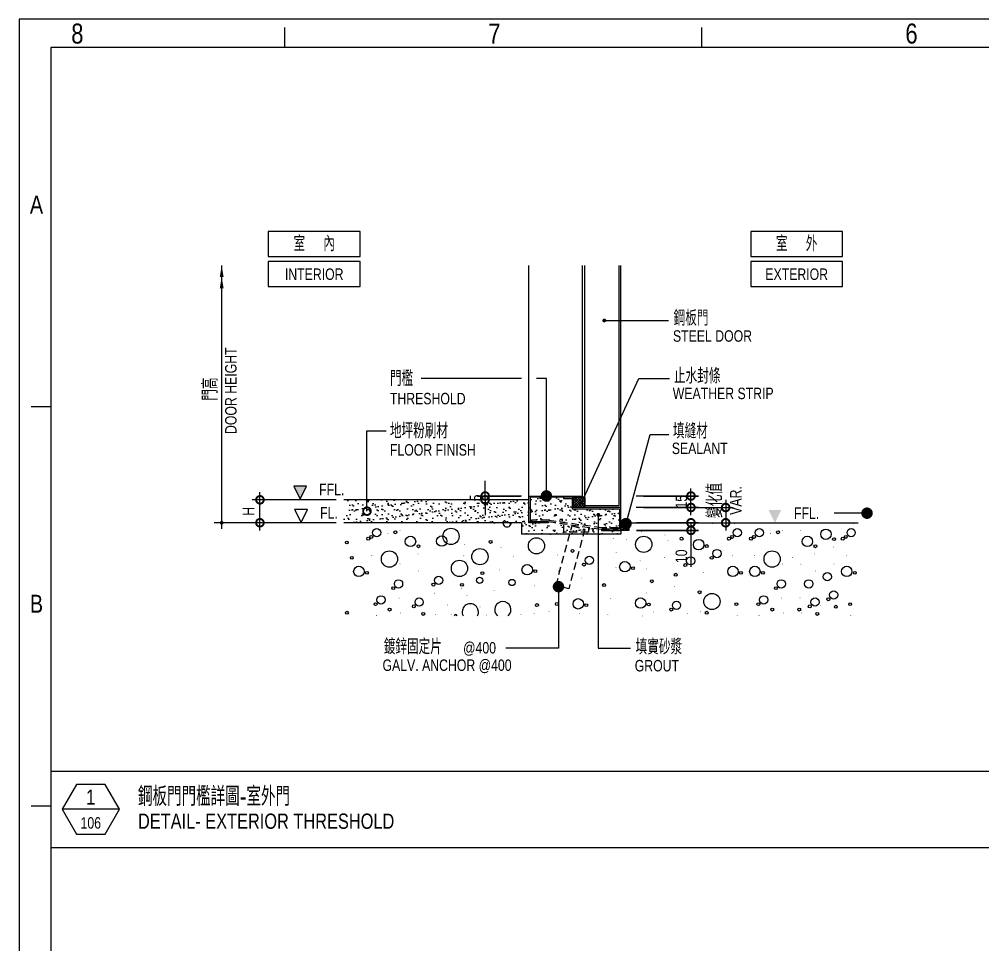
# Model space of a CAD drawing. Extents: x -15449 to 527173, y -170839 to 146543.
# Drawn here: x 13659 to 13911, y 7587.8 to 7830 of the extents above; entities that cross this region are included whole.
import ezdxf
from ezdxf.enums import TextEntityAlignment as Align

# ---------------------------------------------------------------- set-up
doc = ezdxf.new("R2010")
doc.units = 0
doc.header["$LTSCALE"] = 8
doc.linetypes.add('HIDDEN', pattern=[0.375, 0.25, -0.125])
doc.layers.get('0').update_dxf_attribs({"color": 1, "linetype": 'CONTINUOUS'})
doc.layers.get('Defpoints').update_dxf_attribs({"linetype": 'CONTINUOUS'})
for name, color, linetype in [('1', 1, 'CONTINUOUS'), ('2', 2, 'CONTINUOUS'), ('3', 3, 'CONTINUOUS'), ('BOR', 1, 'CONTINUOUS'), ('DIM', 1, 'CONTINUOUS'), ('NOTE', 2, 'CONTINUOUS'), ('SECTIONS', 3, 'CONTINUOUS'), ('TEXT', 2, 'CONTINUOUS')]:
    doc.layers.add(name, color=color, linetype=linetype)
doc.styles.add('ACADCHN6', font='CTCICHN0.shx', dxfattribs={"bigfont": 'ACADCHN6.shx'})
doc.styles.add('CTCIL_A1_DWG$0$ARIAL', font='Arial')
doc.styles.add('S1', font='AUCAD', dxfattribs={"width": 0.8, "height": 3})
doc.dimstyles.new('CTCI_ARCHI-5', dxfattribs={"dimtxt": 3, "dimasz": 4, "dimexe": 2, "dimexo": 2, "dimgap": 1, "dimtad": 3, "dimlfac": 5, "dimzin": 9, "dimdsep": 46, "dimtxsty": 'S1', "dimblk": 'DOTSMALL', "dimcen": 0, "dimdle": 2, "dimclrd": 1, "dimclre": 1, "dimclrt": 2, "dimadec": 0, "dimazin": 0, "dimtfac": 1, "dimtmove": 0, "dimatfit": 3, "dimldrblk": 'DOTSMALL', "dimfxl": 1, "dimtolj": 1, "dimtzin": 0, "dimarcsym": 0})
doc.dimstyles.new('CTCI_CVLLEADER', dxfattribs={"dimtxt": 3, "dimasz": 3, "dimexe": 2, "dimexo": 2, "dimgap": 1, "dimtad": 0, "dimtih": 1, "dimtoh": 1, "dimdec": 4, "dimlfac": 100, "dimzin": 0, "dimdsep": 46, "dimtxsty": 'S1', "dimblk": 'DTARROWF', "dimcen": 2, "dimclrd": 1, "dimclre": 1, "dimclrt": 2, "dimadec": 0, "dimazin": 0, "dimtfac": 1, "dimtdec": 4, "dimtofl": 0, "dimtmove": 0, "dimatfit": 3, "dimldrblk": 'DTARROWF', "dimfxl": 1, "dimtolj": 1, "dimtzin": 0, "dimarcsym": 0})

# ---------------------------------------------------------------- blocks, each defined once
blk = doc.blocks.new('DTARROWF')
at = {"color": 0, "const_width": 0.5}
blk.add_lwpolyline([(-0.25, 0, 1), (0.25, 0, 1)], format="xyb", close=True, dxfattribs=at)
blk = doc.blocks.new('_DotSmall')
at = {"color": 0, "linetype": 'ByBlock', "const_width": 0.5}
blk.add_lwpolyline([(-0.0625, 0, 1), (0.0625, 0, 1)], format="xyb", close=True, dxfattribs=at)
blk = doc.blocks.new('*D331')
at = {"layer": '1', "color": 1, "lineweight": -2, "transparency": 16777216}
for p, q in [((13780.86537194507, 7705.260217029427), (13780.86537194507, 7709.260217029427)), ((13790.33567350695, 7705.260217029427), (13778.86537194507, 7705.260217029427)), ((13780.86537194507, 7704.260217029427), (13780.86537194507, 7705.260217029427)), ((13788.33567350695, 7704.260217029427), (13778.86537194507, 7704.260217029427)), ((13780.86537194507, 7704.260217029427), (13780.86537194507, 7700.260217029427))]:
    blk.add_line(p, q, dxfattribs=at)
at = {"layer": 'Defpoints', "color": 0, "transparency": 16777216}
for p in [(13780.86537194507, 7705.260217029427), (13792.33567350695, 7705.260217029427), (13790.33567350695, 7704.260217029427)]:
    blk.add_point(p, dxfattribs=at)
at = {"layer": '1', "color": 1, "lineweight": -2, "transparency": 16777216, "xscale": 4, "yscale": 4, "zscale": 4}
for p, rotation in [((13780.86537194507, 7705.260217029427), 270), ((13780.86537194507, 7704.260217029427), 90)]:
    blk.add_blockref('_DotSmall', p, dxfattribs=dict(at, rotation=rotation))
at = {"layer": '1', "color": 2, "transparency": 16777216, "insert": (13778.36537194507, 7704.760217029421), "char_height": 3, "attachment_point": 5, "rotation": 90, "style": 'S1'}
blk.add_mtext('\\A1;5', dxfattribs=at)
blk = doc.blocks.new('*D333')
at = {"layer": '1', "color": 1, "lineweight": -2, "transparency": 16777216}
for p, q in [((13834.71376580165, 7700.260217029427), (13834.71376580165, 7707.260217029427)), ((13822.33567350695, 7705.260217029427), (13836.71376580165, 7705.260217029427)), ((13822.33567350695, 7702.260217029427), (13836.71376580165, 7702.260217029427))]:
    blk.add_line(p, q, dxfattribs=at)
at = {"layer": 'Defpoints', "color": 0, "transparency": 16777216}
for p in [(13820.33567350695, 7705.260217029427), (13834.71376580165, 7705.260217029427), (13820.33567350695, 7702.260217029427)]:
    blk.add_point(p, dxfattribs=at)
at = {"layer": '1', "color": 1, "lineweight": -2, "transparency": 16777216, "xscale": 4, "yscale": 4, "zscale": 4}
for p, rotation in [((13834.71376580165, 7705.260217029427), 90), ((13834.71376580165, 7702.260217029427), 270)]:
    blk.add_blockref('_DotSmall', p, dxfattribs=dict(at, rotation=rotation))
at = {"layer": '1', "color": 2, "transparency": 16777216, "insert": (13832.21376580165, 7703.760217029421), "char_height": 3, "width": 19.66183648956666, "attachment_point": 5, "rotation": 90, "style": 'S1'}
blk.add_mtext('\\A1;15', dxfattribs=at)
blk = doc.blocks.new('*D334')
at = {"layer": '1', "color": 1, "lineweight": -2, "transparency": 16777216}
for p, q in [((13822.33567350695, 7702.260217029427), (13845.79097177339, 7702.260217029427)), ((13843.79097177339, 7704.260217029427), (13843.79097177339, 7696.260217029427)), ((13822.33567350695, 7698.260217029427), (13845.79097177339, 7698.260217029427))]:
    blk.add_line(p, q, dxfattribs=at)
at = {"layer": 'Defpoints', "color": 0, "transparency": 16777216}
for p in [(13820.33567350695, 7702.260217029427), (13820.33567350695, 7698.260217029427), (13843.79097177339, 7698.260217029427)]:
    blk.add_point(p, dxfattribs=at)
at = {"layer": '1', "color": 1, "lineweight": -2, "transparency": 16777216, "xscale": 4, "yscale": 4, "zscale": 4}
for p, rotation in [((13843.79097177339, 7702.260217029427), 90), ((13843.79097177339, 7698.260217029427), 270)]:
    blk.add_blockref('_DotSmall', p, dxfattribs=dict(at, rotation=rotation))
at = {"layer": '1', "color": 2, "transparency": 16777216, "insert": (13841.29097177339, 7700.260217029423), "char_height": 3, "width": 10.77268770375182, "attachment_point": 5, "rotation": 90, "style": 'S1'}
blk.add_mtext('\\A1;{\\fPMingLiU|b0|i0|c136|p18; }', dxfattribs=at)
blk = doc.blocks.new('*D335')
at = {"layer": '1', "color": 1, "lineweight": -2, "transparency": 16777216}
for p, q in [((13820.48612899871, 7698.260217029427), (13836.71376580165, 7698.260217029427)), ((13834.71376580165, 7698.260217029427), (13834.71376580165, 7694.260217029427)), ((13820.48612899871, 7696.260217029427), (13836.71376580165, 7696.260217029427)), ((13834.71376580165, 7696.260217029427), (13834.71376580165, 7686.698926706846))]:
    blk.add_line(p, q, dxfattribs=at)
at = {"layer": 'Defpoints', "color": 0, "transparency": 16777216}
for p in [(13818.48612899871, 7698.260217029427), (13834.71376580165, 7698.260217029427), (13818.48612899871, 7696.260217029427)]:
    blk.add_point(p, dxfattribs=at)
at = {"layer": '1', "color": 1, "lineweight": -2, "transparency": 16777216, "xscale": 4, "yscale": 4, "zscale": 4}
for p, rotation in [((13834.71376580165, 7698.260217029427), 90), ((13834.71376580165, 7696.260217029427), 270)]:
    blk.add_blockref('_DotSmall', p, dxfattribs=dict(at, rotation=rotation))
at = {"layer": '1', "color": 2, "transparency": 16777216, "insert": (13832.21376580165, 7689.479571868131), "char_height": 3, "attachment_point": 5, "rotation": 90, "style": 'S1'}
blk.add_mtext('\\A1;10', dxfattribs=at)
blk = doc.blocks.new('CTCIL_A1_DWG')
at = {"linetype": 'Continuous', "lineweight": 25}
for p, q in [((840, 593), (0, 593)), ((0, 593), (0, 0.9999999999999999)), ((70.4311416, 585.49910731), (70.4311416, 590.81216636)), ((181.03411952, 585.49910731), (181.03411952, 590.81216636)), ((832.6526073599999, 585.49910731), (8.347394559999998, 585.49910731)), ((8.34739456, 585.49910731), (8.34739456, 8.500894480000056)), ((8.34739456, 490.153847630909), (3.130272959999998, 490.153847630909)), ((8.34739456, 384.2790709254545), (3.130272959999998, 384.2790709254545))]:
    blk.add_line(p, q, dxfattribs=at)
at = {"linetype": 'Continuous', "lineweight": 0, "style": 'CTCIL_A1_DWG$0$ARIAL', "width": 0.786}
for s, height, p in [('8', 5.313059049999993, (13.78442176456785, 586.5518472988215)), ('7', 5.313059049999993, (124.3873996845678, 586.5518472988215)), ('6', 5.313059049999993, (234.9903776045678, 586.5518472988215)), ('A', 4.781753144999996, (2.81772440472733, 541.4382338136732)), ('B', 4.781753144999996, (2.81772440472733, 435.5634571082186))]:
    blk.add_text(s, height=height, dxfattribs=at).set_placement(p)

msp = doc.modelspace()

# ---------------------------------------------------------------- hatches: boundary and pattern name
at = {"layer": '1'}
h = msp.add_hatch(dxfattribs=at)
h.set_pattern_fill('ANSI37', color=256, scale=0.15, style=0)
h.set_pattern_definition([(315, (13511.00583138321, 8163.910236081912), (-0.3367596045400932, -0.3367596045400932), []), (225, (13511.00583138321, 8163.910236081912), (-0.3367596045400932, 0.3367596045400931), [])])
h.paths.add_polyline_path([(13806.93567350694, 7702.31680150683), (13803.98008490135, 7702.31680150683), (13803.98008490135, 7704.876779261783), (13806.93567350694, 7704.876779261783)])
h = msp.add_hatch(dxfattribs=at)
h.set_pattern_fill('AR-SAND', color=2, scale=0.05, style=0)
h.set_pattern_definition([(37.50000000000001, (13439.56837423989, 7417.956037379358), (-0.08000156479920238, 2.447066186646712), [0, -1.9304, 0, -2.159, 0, -2.06375]), (7.499999999999999, (13439.56837423989, 7417.956037379358), (2.247616415690013, 3.584125502841772), [0, -1.0414, 0, -1.7399, 0, -0.6667500000000001]), (327.5, (13438.00627423989, 7417.956037379358), (3.95496185120729, 0.007185923392728253), [0, -0.635, 0, -2.286, 0, -2.9845]), (317.5, (13438.00627423989, 7417.956037379358), (3.817782262361486, 1.114646616286081), [0, -0.3175, 0, -1.4986, 0, -1.7145])])
h.paths.add_polyline_path([(13780.86537194507, 7704.010217029423, -0.4142135623730951), (13780.61537194507, 7704.260217029423), (13778.86537194507, 7704.260217029423), (13743.93567350694, 7704.260217029423), (13743.93567350694, 7698.260217029423), (13780.61537194507, 7698.260217029423, -0.4142135623730951), (13780.86537194507, 7698.510217029423)])
h.paths.add_polyline_path([(13792.33567350694, 7704.260217029423), (13788.03030155585, 7704.260217029423), (13788.03030155585, 7701.553259351927, -1), (13788.03030155585, 7701.053259351927, -1), (13788.03030155585, 7701.553259351927), (13788.03030155585, 7704.260217029423), (13781.11537194507, 7704.260217029423, -0.4142135623730951), (13780.86537194507, 7704.010217029423), (13780.86537194507, 7698.510217029423, -0.4142135623730951), (13781.11537194507, 7698.260217029423), (13784.33413856862, 7698.260217029423), (13790.33567350694, 7698.260217029423), (13790.33567350694, 7695.260217029423), (13803.00038632683, 7695.260217029423), (13803.13436092304, 7695.760217029423), (13801.44622515295, 7695.760217029423), (13801.44622515295, 7697.992995365707), (13797.33567350694, 7698.580217029423), (13797.33567350694, 7698.260217029423), (13792.33567350694, 7698.260217029423)])
h.paths.add_polyline_path([(13816.33567350694, 7696.260217029423), (13811.33567350694, 7696.260217029423), (13811.33567350694, 7696.580217029423), (13807.91736062627, 7697.068547440947), (13807.91736062627, 7695.760217029423), (13806.73023790696, 7695.760217029423), (13806.59626331074, 7695.260217029423), (13816.33567350694, 7695.260217029423)])
h.paths.add_polyline_path([(13806.73023790696, 7695.760217029423), (13803.13436092304, 7695.760217029423), (13803.00038632683, 7695.260217029423), (13806.59626331074, 7695.260217029423)])
h.paths.add_polyline_path([(13806.94580420765, 7696.564721416002), (13803.59080530722, 7697.463690661979), (13803.13436092304, 7695.760217029423), (13806.73023790696, 7695.760217029423)], flags=17)
h.paths.add_polyline_path([(13803.59080530722, 7697.463690661979), (13806.94580420765, 7696.564721416002), (13806.73023790696, 7695.760217029423), (13807.91736062627, 7695.760217029423), (13807.91736062627, 7697.068547440947), (13801.44622515295, 7697.992995365707), (13801.44622515295, 7695.760217029423), (13803.13436092304, 7695.760217029423)])
h.paths.add_polyline_path([(13780.11537194507, 7698.536023481036), (13780.11537194507, 7703.98441057781), (13775.61537194507, 7703.98441057781), (13775.61537194507, 7698.536023481036)], flags=24)
at = {"layer": '2'}
h = msp.add_hatch(dxfattribs=at)
h.set_pattern_fill('AR-SAND', color=256, scale=0.05, style=0)
h.set_pattern_definition([(37.50000000000001, (13489.96837423989, 7417.854382492482), (-0.08000156479920238, 2.447066186646712), [0, -1.9304, 0, -2.159, 0, -2.06375]), (7.499999999999999, (13489.96837423989, 7417.854382492482), (2.247616415690013, 3.584125502841772), [0, -1.0414, 0, -1.7399, 0, -0.6667500000000001]), (327.5, (13488.40627423989, 7417.854382492482), (3.95496185120729, 0.007185923392728253), [0, -0.635, 0, -2.286, 0, -2.9845]), (317.5, (13488.40627423989, 7417.854382492482), (3.817782262361486, 1.114646616286081), [0, -0.3175, 0, -1.4986, 0, -1.7145])])
h.paths.add_polyline_path([(13816.01567350694, 7701.940217029422), (13803.59330224968, 7701.940217029422), (13803.59330224968, 7704.620217029423), (13801.33567350694, 7704.620217029423), (13801.33567350694, 7704.940217029422), (13792.65567350694, 7704.940217029422), (13792.65567350694, 7698.580217029423), (13792.97567350694, 7698.580217029423), (13792.97567350694, 7698.900217029422), (13797.35841520674, 7698.900217029422), (13811.35841520674, 7696.900217029422), (13815.69567350694, 7696.900217029422), (13815.69567350694, 7696.580217029423), (13816.01567350694, 7696.580217029423)])
at = {"layer": 'DIM', "linetype": 'Continuous'}
h = msp.add_hatch(dxfattribs=at)
h.set_pattern_fill('ANSI37', color=1, scale=4, style=0)
h.set_pattern_definition([(315, (10783.14260133, 8163.732247061484), (-0.3535533905932737, -0.3535533905932737), []), (225, (10783.14260133, 8163.732247061484), (-0.3535533905932738, 0.3535533905932737), [])])
h.paths.add_polyline_path([(13818.4861289987, 7698.260217029423), (13818.4861289987, 7696.260217029423), (13816.33567350694, 7696.260217029423), (13816.33567350694, 7697.260217029422), (13816.33567350694, 7698.260217029423, 0.2630514662857018)])

# ---------------------------------------------------------------- linework, layer by layer
at = {"color": 1}
for p, q in [((13806.33567350694, 7704.876779261783), (13806.33567350694, 7765.604264737291)), ((13816.33567350694, 7702.260217029422), (13816.33567350694, 7765.604264737291))]:
    msp.add_line(p, q, dxfattribs=at)
at = {"color": 1, "linetype": 'Continuous'}
msp.add_line((13818.4861289987, 7696.260217029423), (13816.33567350694, 7696.260217029423), dxfattribs=at)
at = {"color": 2}
msp.add_lwpolyline([(13806.33567350694, 7704.940217029422), (13792.65567350694, 7704.940217029422), (13792.65567350694, 7698.580217029423), (13797.33567350694, 7698.580217029423), (13797.33567350694, 7698.260217029423), (13792.33567350694, 7698.260217029423), (13792.33567350694, 7705.260217029423), (13806.33567350694, 7705.260217029423)], close=True, dxfattribs=at)
msp.add_lwpolyline([(13801.33567350694, 7704.940217029422), (13801.33567350694, 7704.620217029423), (13803.59330224968, 7704.620217029423), (13803.59330224968, 7701.940217029422), (13816.01567350694, 7701.940217029422), (13816.01567350694, 7696.580217029423), (13811.33567350694, 7696.580217029423), (13811.33567350694, 7696.260217029423), (13816.33567350694, 7696.260217029423), (13816.33567350694, 7702.260217029422), (13803.91330224968, 7702.260217029422), (13803.91330224968, 7704.940217029422)], dxfattribs=at)
at = {"color": 1}
msp.add_lwpolyline([(13806.93567350694, 7702.31680150683), (13803.98008490135, 7702.31680150683), (13803.98008490135, 7704.876779261783), (13806.93567350694, 7704.876779261783)], close=True, dxfattribs=at)
at = {"color": 1, "linetype": 'HIDDEN'}
msp.add_lwpolyline([(13802.7665978478, 7680.967710945743), (13799.41159894737, 7681.866680191721), (13803.59080530722, 7697.463690661979), (13806.94580420765, 7696.564721416002)], close=True, dxfattribs=at)
at = {"layer": '1'}
for p, q in [((13711.95153604448, 7696.62717878872), (13711.95153604448, 7765.604264737291)), ((13790.33567350694, 7736.01159628341), (13764.10937363958, 7736.01159628341))]:
    msp.add_line(p, q, dxfattribs=at)
at = {"layer": '1', "color": 1}
for p, q in [((13721.95153604448, 7696.260217029423), (13721.95153604448, 7706.260217029423)), ((13741.93567350694, 7704.260217029423), (13719.95153604448, 7704.260217029423)), ((13741.93567350694, 7698.260217029423), (13719.95153604448, 7698.260217029423))]:
    msp.add_line(p, q, dxfattribs=at)
at = {"layer": '1', "const_width": 0.1}
for points in [[(13840.24676789756, 7697.996938807402, 1), (13840.34676789756, 7697.996938807402, 1)], [(13845.98770753079, 7697.996938807402, 1), (13846.08770753079, 7697.996938807402, 1)], [(13877.21312097044, 7697.996938807402, 1), (13877.31312097044, 7697.996938807402, 1)], [(13755.39411023476, 7695.445036336458, 1), (13755.49411023476, 7695.445036336458, 1)], [(13758.5198103394, 7696.265253717979, 1), (13758.6198103394, 7696.265253717979, 1)], [(13821.79025081741, 7695.922521009611, 1), (13821.89025081741, 7695.922521009611, 1)], [(13827.84630152006, 7695.047269035598, 1), (13827.94630152006, 7695.047269035598, 1)], [(13855.4991539091, 7695.445036336458, 1), (13855.5991539091, 7695.445036336458, 1)], [(13858.62485401374, 7696.265253717979, 1), (13858.72485401374, 7696.265253717979, 1)], [(13863.38981753349, 7696.265253717979, 1), (13863.48981753349, 7696.265253717979, 1)], [(13775.38301728449, 7692.492389776348, 1), (13775.48301728449, 7692.492389776348, 1)], [(13814.31082862206, 7694.089247113561, 1), (13814.41082862206, 7694.089247113561, 1)], [(13817.77567579692, 7693.872785857704, 1), (13817.87567579692, 7693.872785857704, 1)], [(13828.66857203897, 7693.603164982126, 1), (13828.76857203897, 7693.603164982126, 1)], [(13871.9009387565, 7691.953447049781, 1), (13872.0009387565, 7691.953447049781, 1)], [(13751.17432927771, 7689.683949351091, 1), (13751.27432927771, 7689.683949351091, 1)], [(13763.21596676863, 7690.083860568976, 1), (13763.31596676863, 7690.083860568976, 1)], [(13775.25009619949, 7689.607622286023, 1), (13775.35009619949, 7689.607622286023, 1)], [(13784.95332027222, 7691.761636393079, 1), (13785.05332027222, 7691.761636393079, 1)], [(13788.20988278065, 7689.408326134106, 1), (13788.30988278065, 7689.408326134106, 1)], [(13799.69783994136, 7689.823287874246, 1), (13799.79783994136, 7689.823287874246, 1)], [(13815.07309775203, 7690.472669989339, 1), (13815.17309775203, 7690.472669989339, 1)], [(13831.60820907294, 7690.864984510432, 1), (13831.70820907294, 7690.864984510432, 1)], [(13845.53843331881, 7689.683949351091, 1), (13845.63843331881, 7689.683949351091, 1)], [(13851.27937295205, 7689.683949351091, 1), (13851.37937295205, 7689.683949351091, 1)], [(13867.03737540558, 7690.083860568976, 1), (13867.13737540558, 7690.083860568976, 1)], [(13875.30608073906, 7689.683949351091, 1), (13875.40608073906, 7689.683949351091, 1)], [(13758.5198103394, 7687.44222066973, 1), (13758.6198103394, 7687.44222066973, 1)], [(13821.3531327472, 7688.30806404068, 1), (13821.45313274721, 7688.30806404068, 1)], [(13827.72601110722, 7689.177791626424, 1), (13827.82601110722, 7689.177791626424, 1)], [(13858.62485401374, 7687.44222066973, 1), (13858.72485401374, 7687.44222066973, 1)], [(13861.21440637471, 7689.177791626424, 1), (13861.31440637471, 7689.177791626424, 1)], [(13863.38981753349, 7687.44222066973, 1), (13863.48981753349, 7687.44222066973, 1)], [(13872.06021148183, 7687.495719429208, 1), (13872.16021148183, 7687.495719429208, 1)], [(13763.37523949396, 7685.626132948403, 1), (13763.47523949396, 7685.626132948403, 1)], [(13784.62101814173, 7685.887423319038, 1), (13784.72101814173, 7685.887423319038, 1)], [(13799.96680423003, 7685.677449685388, 1), (13800.06680423003, 7685.677449685388, 1)], [(13815.01758381808, 7686.513186895941, 1), (13815.11758381808, 7686.513186895941, 1)], [(13822.99985714809, 7686.140844575744, 1), (13823.09985714809, 7686.140844575744, 1)], [(13837.85348302828, 7685.297248133741, 1), (13837.95348302827, 7685.297248133741, 1)], [(13867.19664813091, 7685.626132948403, 1), (13867.29664813091, 7685.626132948403, 1)], [(13805.95194528903, 7683.778774257063, 1), (13806.05194528903, 7683.778774257063, 1)], [(13767.56006106585, 7679.83345880568, 1), (13767.66006106586, 7679.83345880568, 1)], [(13774.6687030317, 7681.139295596631, 1), (13774.7687030317, 7681.139295596631, 1)], [(13783.16513346667, 7680.573108199053, 1), (13783.26513346667, 7680.573108199053, 1)], [(13793.79897937975, 7681.754143358395, 1), (13793.89897937975, 7681.754143358395, 1)], [(13822.99985714809, 7679.898231467057, 1), (13823.09985714809, 7679.898231467057, 1)], [(13830.42667008818, 7681.585423648387, 1), (13830.52667008818, 7681.585423648387, 1)], [(13758.30325760923, 7678.567334792998, 1), (13758.40325760923, 7678.567334792998, 1)], [(13776.05649150083, 7679.267271408103, 1), (13776.15649150083, 7679.267271408103, 1)], [(13813.54755021977, 7678.379757590378, 1), (13813.64755021977, 7678.379757590378, 1)], [(13858.40830128357, 7678.567334792998, 1), (13858.50830128357, 7678.567334792998, 1)], [(13863.17326480332, 7678.567334792998, 1), (13863.27326480332, 7678.567334792998, 1)], [(13758.73636306958, 7674.671042928678, 1), (13758.83636306958, 7674.671042928678, 1)], [(13767.80652591568, 7674.328234114251, 1), (13767.90652591568, 7674.328234114251, 1)], [(13770.95529606668, 7676.752594379281, 1), (13771.05529606668, 7676.752594379281, 1)], [(13779.45172650165, 7676.186406981703, 1), (13779.55172650165, 7676.186406981703, 1)], [(13793.63435767636, 7674.45458249906, 1), (13793.73435767636, 7674.45458249906, 1)], [(13797.53231031157, 7675.103963787914, 1), (13797.63231031157, 7675.103963787914, 1)], [(13805.54476947619, 7674.45458249906, 1), (13805.64476947619, 7674.45458249906, 1)], [(13810.53340870626, 7676.669492281083, 1), (13810.63340870626, 7676.669492281083, 1)], [(13824.81797992207, 7674.887503358296, 1), (13824.91797992207, 7674.887503358296, 1)], [(13833.69665000738, 7674.45458249906, 1), (13833.79665000738, 7674.45458249906, 1)], [(13837.19833675407, 7675.083971953953, 1), (13837.29833675407, 7675.083971953953, 1)], [(13858.84140674392, 7674.671042928678, 1), (13858.94140674392, 7674.671042928678, 1)], [(13863.60637026367, 7674.671042928678, 1), (13863.70637026367, 7674.671042928678, 1)], [(13868.46993361458, 7676.540629409483, 1), (13868.56993361458, 7676.540629409483, 1)], [(13752.35586826246, 7673.993056373029, 1), (13752.45586826246, 7673.993056373029, 1)], [(13771.92707373058, 7674.195369186735, 1), (13772.02707373058, 7674.195369186735, 1)], [(13781.09861462732, 7674.128937136095, 1), (13781.19861462732, 7674.128937136095, 1)], [(13790.20369556358, 7674.195369186735, 1), (13790.30369556359, 7674.195369186735, 1)], [(13812.90756812224, 7674.238121243203, 1), (13813.00756812224, 7674.238121243203, 1)], [(13821.94067938577, 7673.857026208883, 1), (13822.04067938577, 7673.857026208883, 1)], [(13846.71997230356, 7673.993056373029, 1), (13846.81997230357, 7673.993056373029, 1)], [(13852.4609119368, 7673.993056373029, 1), (13852.5609119368, 7673.993056373029, 1)], [(13876.48761972382, 7673.993056373029, 1), (13876.58761972382, 7673.993056373029, 1)]]:
    msp.add_lwpolyline(points, format="xyb", close=True, dxfattribs=at)
at = {"layer": '1', "color": 1}
for centre, radius in [((13751.09180397293, 7694.547856283259), 0.3853095298524352), ((13752.47891892383, 7695.664778029586), 1.078867541488833), ((13757.37675918394, 7695.778376879523), 0.3853095298524352), ((13761.33398968615, 7693.374465742288), 1.36397089941444), ((13769.51453123923, 7693.460500121954), 1.36397089941444), ((13771.93568513445, 7694.692674019829), 2.123274428437378), ((13822.36070042108, 7692.602339413921), 2.123274428437378), ((13845.45590801403, 7694.547856283259), 0.3853095298524352), ((13846.84302296493, 7695.664778029586), 1.078867541488833), ((13851.19684764727, 7694.547856283259), 0.3853095298524352), ((13852.58396259817, 7695.664778029586), 1.078867541488833), ((13857.48180285828, 7695.778376879523), 0.3853095298524352), ((13865.15539832311, 7693.374465742288), 1.36397089941444), ((13870.01896167402, 7695.244052223093), 1.36397089941444), ((13875.22355543428, 7694.547856283259), 0.3853095298524352), ((13876.61067038518, 7695.664778029586), 1.078867541488833), ((13744.69253150247, 7693.088666584938), 0.3719927458987087), ((13750.28752824524, 7694.091183995514), 0.3853095298524352), ((13763.44194393261, 7692.104287092147), 0.3719927458987087), ((13782.28884941505, 7693.236247765093), 0.3853095298524352), ((13794.2947015493, 7692.220331463476), 2.123274428437378), ((13832.24052803667, 7694.091183995514), 0.3853095298524352), ((13836.72074580529, 7692.528621475984), 1.36397089941444), ((13838.82870005175, 7692.156787938968), 0.3719927458987087), ((13844.65163228634, 7694.091183995514), 0.3853095298524352), ((13850.39257191958, 7694.091183995514), 0.3853095298524352), ((13867.26335256956, 7692.104287092147), 0.3719927458987087), ((13872.12691592048, 7693.973873572952), 0.3719927458987087), ((13874.41927970659, 7694.091183995514), 0.3853095298524352), ((13755.83856992363, 7688.762868027132), 2.123274428437378), ((13779.4991435374, 7689.379764208034), 2.123274428437378), ((13803.71481526106, 7690.885517937505), 0.3853095298524352), ((13808.1136044991, 7688.436421557381), 1.078867541488833), ((13841.51624367859, 7690.195188158767), 1.078867541488833), ((13855.94361359796, 7688.762868027132), 2.123274428437378), ((13745.99296017842, 7689.078266412441), 0.3853095298524352), ((13774.15398658482, 7686.319180484472), 2.123274428437378), ((13791.87354765408, 7685.962724377687), 1.36397089941444), ((13806.72648954821, 7687.319499811055), 0.3853095298524352), ((13817.42143083384, 7686.756125052753), 1.36397089941444), ((13833.23378951102, 7687.177524778313), 0.3853095298524352), ((13834.62090446192, 7688.29444652464), 1.078867541488833), ((13840.12912872769, 7689.078266412441), 0.3853095298524352), ((13747.83717714976, 7685.530694129257), 1.36397089941444), ((13749.94513139622, 7685.158860592241), 0.3719927458987087), ((13780.14399530945, 7685.067033825038), 0.3719927458987087), ((13793.98150190053, 7685.59089084067), 0.3719927458987087), ((13819.5293850803, 7686.384291515737), 0.3719927458987087), ((13830.72140705053, 7684.642904828816), 0.3853095298524352), ((13845.68291525619, 7685.530694129257), 1.36397089941444), ((13847.79086950265, 7685.158860592241), 0.3719927458987087), ((13851.42385488943, 7685.530694129257), 1.36397089941444), ((13853.53180913589, 7685.158860592241), 0.3719927458987087), ((13870.39133557465, 7684.134968646877), 1.078867541488833), ((13875.45056267645, 7685.530694129257), 1.36397089941444), ((13877.5585169229, 7685.158860592241), 0.3719927458987087), ((13758.2129139017, 7682.265382166072), 1.078867541488833), ((13767.32944104386, 7682.066435993214), 0.3853095298524352), ((13768.71655599475, 7683.183357739541), 1.078867541488833), ((13774.79883835687, 7682.006450101475), 0.3719927458987087), ((13811.98558419457, 7681.943395792798), 0.3853095298524352), ((13824.47613309519, 7682.955711944809), 0.3853095298524352), ((13858.31795757604, 7682.265382166072), 1.078867541488833), ((13865.52777222373, 7682.265382166072), 1.078867541488833), ((13756.82579895081, 7681.148460419744), 0.3853095298524352), ((13836.96668199581, 7680.08748390146), 0.3853095298524352), ((13840.19513851806, 7677.657410803096), 2.123274428437378), ((13856.93084262515, 7681.148460419744), 0.3853095298524352), ((13872.02598298664, 7679.373955304282), 1.078867541488833), ((13752.22808596347, 7676.955346381876), 0.3853095298524352), ((13753.61520091437, 7678.072268128203), 1.078867541488833), ((13763.60328761933, 7677.504368823477), 1.078867541488833), ((13794.43129834348, 7676.71309883612), 0.3853095298524352), ((13799.630627417, 7677.000761342366), 0.3853095298524352), ((13805.22287647815, 7677.053550581091), 1.36397089941444), ((13807.3308307246, 7676.681717044075), 0.3719927458987087), ((13821.536814051, 7677.256173893111), 1.36397089941444), ((13823.64476829746, 7676.884340356094), 0.3719927458987087), ((13830.92698400661, 7676.648985423106), 1.078867541488833), ((13846.59219000457, 7676.955346381876), 0.3853095298524352), ((13852.33312963781, 7676.955346381876), 0.3853095298524352), ((13853.72024458871, 7678.072268128203), 1.078867541488833), ((13867.16241963572, 7677.504368823477), 1.078867541488833), ((13870.63886803574, 7678.257033557955), 0.3853095298524352), ((13876.35983742482, 7676.955346381876), 0.3853095298524352), ((13744.70723515259, 7674.722574458274), 0.3853095298524352), ((13755.8576381978, 7675.532063676779), 0.3853095298524352), ((13762.21617266844, 7676.38744707715), 0.3853095298524352), ((13764.66717608235, 7674.411058190349), 0.3853095298524352), ((13829.53986905572, 7675.532063676779), 0.3853095298524352), ((13838.84340370186, 7674.722574458274), 0.3853095298524352), ((13855.96268187214, 7675.532063676779), 0.3853095298524352), ((13863.02826432319, 7675.532063676779), 0.3853095298524352), ((13865.77530468483, 7676.38744707715), 0.3853095298524352), ((13867.74233737329, 7674.411058190349), 0.3853095298524352), ((13872.60590072421, 7676.280644671154), 0.3853095298524352)]:
    msp.add_circle(centre, radius, dxfattribs=at)
at = {"layer": '1', "linetype": 'Continuous'}
for centre in [(13779.41528484082, 7683.192647494582), (13787.91171527579, 7682.626460097004)]:
    msp.add_circle(centre, 0.8136823604603499, dxfattribs=at)
at = {"layer": '1', "color": 1}
for centre, radius, start, end in [((13786.5998141001, 7698.251514624544), 1.078867541488833, 179.5378334604622, 0.4621665395378421), ((13776.98921765204, 7674.94523050007), 2.123274428437378, 331.3620495749547, 208.6379504250453), ((13785.48564808702, 7675.514840885705), 2.123274428437378, 311.6220019105049, 228.3779980894952), ((13773.16360651732, 7673.844870792771), 0.3853095298524352, 12.39869228530122, 167.6013077146988)]:
    msp.add_arc(centre, radius, start, end, dxfattribs=at)
at = {"layer": '2'}
for p, q in [((13806.93567350694, 7702.660217029423), (13806.93567350694, 7765.604264737291)), ((13815.93567350694, 7702.660217029423), (13815.93567350694, 7765.604264737291)), ((13815.93567350694, 7702.660217029423), (13806.93567350694, 7702.660217029423))]:
    msp.add_line(p, q, dxfattribs=at)
at = {"layer": '2', "linetype": 'HIDDEN'}
msp.add_lwpolyline([(13792.97567350694, 7698.580217029423), (13792.97567350694, 7698.900217029422), (13792.97567350694, 7698.580217029423), (13797.33567350694, 7698.580217029423), (13811.33567350694, 7696.580217029423), (13815.69567350694, 7696.580217029423), (13815.69567350694, 7696.900217029422), (13811.35841520674, 7696.900217029422), (13797.35841520674, 7698.900217029422), (13792.97567350694, 7698.900217029422)], dxfattribs=at)
at = {"layer": '3'}
for p, q in [((13667.23393082465, 7633.296467642457), (14480.33459975883, 7633.296467642457)), ((13667.23393082465, 7613.296467642457), (14480.33459975883, 7613.296467642457))]:
    msp.add_line(p, q, dxfattribs=at)
at = {"layer": 'DIM', "color": 1, "linetype": 'Continuous'}
for p, q in [((13792.33567350694, 7705.260217029423), (13792.33567350694, 7765.604264737291)), ((13741.93567350694, 7698.260217029423), (13709.95153604448, 7698.260217029423)), ((13818.4861289987, 7698.260217029423), (13818.4861289987, 7696.260217029423)), ((13820.78315149342, 7698.260217029423), (13836.71376580165, 7698.260217029423))]:
    msp.add_line(p, q, dxfattribs=at)
at = {"layer": 'DIM', "color": 1}
for p, q in [((13778.86537194507, 7705.260217029423), (13790.10841867748, 7705.260217029423)), ((13836.71376580165, 7705.260217029423), (13820.33567350694, 7705.260217029423)), ((13836.71376580165, 7702.260217029423), (13820.33567350694, 7702.260217029423)), ((13836.71376580165, 7698.260217029423), (13820.4861289987, 7698.260217029423)), ((13836.71376580165, 7696.260217029423), (13820.4861289987, 7696.260217029423))]:
    msp.add_line(p, q, dxfattribs=at)
at = {"layer": 'DIM', "color": 2, "linetype": 'Continuous'}
msp.add_line((13792.33567350694, 7704.260217029423), (13743.93567350694, 7704.260217029423), dxfattribs=at)
at = {"layer": 'DIM', "color": 3, "linetype": 'Continuous'}
for p, q in [((13790.33567350694, 7698.260217029423), (13743.93567350694, 7698.260217029423)), ((13790.33567350694, 7698.260217029423), (13790.33567350694, 7695.260217029423)), ((13816.33567350694, 7698.260217029423), (13816.33567350694, 7695.260217029423)), ((13818.4861289987, 7698.260217029423), (13878.47916723422, 7698.260217029423)), ((13816.33567350694, 7695.260217029423), (13790.33567350694, 7695.260217029423))]:
    msp.add_line(p, q, dxfattribs=at)
at = {"layer": 'DIM', "color": 1, "linetype": 'Continuous'}
for points in [[(13724.15210158191, 7767.960026470574), (13748.16297155805, 7767.960026470574), (13748.16297155805, 7774.439647904642), (13724.15210158191, 7774.439647904642)], [(13850.35709187895, 7767.960026470574), (13874.36796185509, 7767.960026470574), (13874.36796185509, 7774.439647904642), (13850.35709187895, 7774.439647904642)], [(13724.15210158191, 7766.582772120986), (13724.15210158191, 7760.103150686919), (13748.16297155805, 7760.103150686919), (13748.16297155805, 7766.582772120986)], [(13850.35709187895, 7766.582772120986), (13850.35709187895, 7760.103150686919), (13874.36796185509, 7760.103150686919), (13874.36796185509, 7766.582772120986)]]:
    msp.add_lwpolyline(points, close=True, dxfattribs=at)
at = {"layer": 'DIM', "color": 2, "const_width": 0.5}
msp.add_lwpolyline([(13711.70153604448, 7698.260217029423, 1), (13712.20153604448, 7698.260217029423, 1)], format="xyb", close=True, dxfattribs=at)
at = {"layer": 'DIM', "color": 2, "linetype": 'HIDDEN'}
msp.add_lwpolyline([(13807.91736062627, 7697.068547440947), (13807.91736062627, 7695.760217029423), (13801.44622515295, 7695.760217029423), (13801.44622515295, 7697.992995365707)], dxfattribs=at)
at = {"layer": 'DIM', "color": 1, "linetype": 'Continuous'}
msp.add_arc((13817.41090125282, 7700.162556182728), 2.185179388450024, 240.5242805443429, 299.475719455657, dxfattribs=at)
at = {"layer": 'DIM', "color": 1}
for points in [[(13711.45153604448, 7762.604264737291), (13712.45153604448, 7762.604264737291), (13711.95153604448, 7765.604264737291)], [(13711.45153604448, 7759.604264737291), (13712.45153604448, 7759.604264737291), (13711.95153604448, 7762.604264737291)]]:
    msp.add_solid(points, dxfattribs=at)
at = {"layer": 'NOTE'}
for points in [[(13734.11426862178, 7707.796860136509), (13730.78093528845, 7707.796860136509), (13732.44760195512, 7704.463526803176)], [(13858.33091556905, 7701.593549642694), (13854.99758223571, 7701.593549642694), (13856.66424890238, 7698.260216309361)]]:
    msp.add_solid(points, dxfattribs=at)
at = {"layer": 'SECTIONS', "color": 2}
for points in [[(13734.11426862178, 7707.796860136509), (13730.78093528845, 7707.796860136509), (13732.44760195512, 7704.463526803176)], [(13734.37279296349, 7701.695205249633), (13731.03945963015, 7701.695205249633), (13732.70612629682, 7698.361871916299)]]:
    msp.add_lwpolyline(points, close=True, dxfattribs=at)
at = {"layer": 'TEXT', "color": 3}
msp.add_line((13685.2103244195, 7623.296467642457), (13670.19921742056, 7623.296467642457), dxfattribs=at)
msp.add_lwpolyline([(13673.9519941703, 7629.796467642457), (13670.19921742056, 7623.296467642457), (13673.9519941703, 7616.796467642457), (13681.45754766976, 7616.796467642457), (13685.2103244195, 7623.296467642457), (13681.45754766976, 7629.796467642457)], close=True, dxfattribs=at)

# ---------------------------------------------------------------- block references
at = {"layer": '1', "color": 1, "xscale": 4, "yscale": 4, "zscale": 4}
for p, rotation in [((13721.95153604448, 7704.260217029423), 90), ((13721.95153604448, 7698.260217029423), 270)]:
    msp.add_blockref('_DotSmall', p, dxfattribs=dict(at, rotation=rotation))
at = {"layer": 'BOR', "linetype": 'Continuous', "xscale": 0.9864072873835638, "yscale": 0.9864072873835638, "zscale": 0.9864072873835638}
msp.add_blockref('CTCIL_A1_DWG', (13659, 7245.063855258939), dxfattribs=at)

# ---------------------------------------------------------------- texts
at = {"layer": 'DIM', "color": 2, "linetype": 'Continuous', "style": 'S1', "width": 0.8}
msp.add_text('H', height=3, rotation=90, dxfattribs=at).set_placement((13720.45153604448, 7701.260217029423), align=Align.CENTER)
at = {"layer": 'TEXT', "width": 0.8}
for s, height, style, p in [('室    內', 4, 'ACADCHN6', (13736.15753656998, 7769.311032364451)), ('室    外', 4, 'ACADCHN6', (13862.36252686702, 7769.311032364451)), ('INTERIOR', 3, 'S1', (13736.15753656998, 7761.797504181523)), ('EXTERIOR', 3, 'S1', (13862.36252686702, 7761.797504181523))]:
    msp.add_text(s, height=height, dxfattribs=dict(at, style=style)).set_placement(p, align=Align.CENTER)
for s, height, style, p in [('鋼板門', 4, 'ACADCHN6', (13830.17465861365, 7749.845732988734)), ('STEEL DOOR', 3, 'S1', (13829.999975911, 7745.626204823671)), ('止水封條', 4, 'ACADCHN6', (13830.25396424196, 7734.662826271433)), ('WEATHER STRIP', 3, 'S1', (13829.94396388711, 7730.603991780708)), ('填縫材', 4, 'ACADCHN6', (13830.00557181777, 7720.287279038019)), ('SEALANT', 3, 'S1', (13829.69557146292, 7716.228444547293)), ('FFL.', 3, 'S1', (13737.44760195512, 7705.463526803176)), ('FL.', 3, 'S1', (13737.70612629682, 7699.361871916299)), ('FFL.', 3, 'S1', (13861.66424890238, 7699.260216309361)), ('鍍鋅固定片', 4, 'ACADCHN6', (13754.33592444241, 7663.857980605463)), ('@400', 3, 'S1', (13775.10051422955, 7664.050348175186)), ('填實砂漿', 4, 'ACADCHN6', (13820.24498636722, 7663.806664418455)), ('GALV. ANCHOR @400', 3, 'S1', (13754.02368104521, 7659.494527163055)), ('GROUT', 3, 'S1', (13819.99936754628, 7659.360329950677))]:
    msp.add_text(s, height=height, dxfattribs=dict(at, style=style)).set_placement(p)
for s, height, style, p in [('DOOR HEIGHT', 3, 'S1', (13715.84756727721, 7732.807072799933)), ('門高', 4, 'ACADCHN6', (13710.91832517459, 7733.222334965684)), ('VAR.', 3.015480188540852, 'S1', (13847.95101545235, 7704.09054072734))]:
    msp.add_text(s, height=height, rotation=90, dxfattribs=dict(at, style=style)).set_placement(p, align=Align.CENTER)
for s, height, style, p in [('門檻', 4, 'ACADCHN6', (13755.95981697342, 7736.01159628341)), ('THRESHOLD', 3, 'S1', (13755.95981697342, 7730.750151102185)), ('地坪粉刷材', 4, 'ACADCHN6', (13755.95981697342, 7722.326794335533)), ('FLOOR FINISH', 3, 'S1', (13755.95981697342, 7717.326794335533))]:
    msp.add_text(s, height=height, dxfattribs=dict(at, style=style)).set_placement(p, align=Align.MIDDLE_LEFT)
at = {"layer": 'TEXT', "color": 2, "style": 'ACADCHN6', "width": 0.8}
msp.add_text('變化值', height=4.020640251387802, rotation=90, dxfattribs=at).set_placement((13842.90263232246, 7704.09054072734), align=Align.CENTER)
at = {"layer": 'TEXT', "color": 3, "width": 0.8}
for s, height, style, p in [('鋼板門門檻詳圖-室外門', 5, 'ACADCHN6', (13690.0553638506, 7624.176774758078)), ('DETAIL- EXTERIOR THRESHOLD', 4, 'S1', (13690.0553638506, 7618.176774758078))]:
    msp.add_text(s, height=height, dxfattribs=dict(at, style=style)).set_placement(p)
at = {"layer": 'TEXT', "color": 3, "style": 'S1', "width": 0.8}
for s, height, p in [('1', 4, (13677.70477092003, 7624.454316045151)), ('106', 3, (13677.70477092003, 7618.22062756446))]:
    msp.add_text(s, height=height, dxfattribs=at).set_placement(p, align=Align.CENTER)

# ---------------------------------------------------------------- dimensions: what is measured, and where the dimension line sits
at = {"layer": '1'}
for base, p1, p2, picture, middle in [((13834.71376580165, 7705.260217029427), (13820.33567350694, 7702.260217029423), (13820.33567350694, 7705.260217029423), '*D333', (13834.71376580165, 7703.760217029421)), ((13780.86537194507, 7705.260217029427), (13790.33567350694, 7704.260217029423), (13792.33567350694, 7705.260217029423), '*D331', (13780.86537194507, 7704.760217029421)), ((13834.71376580165, 7698.260217029427), (13818.4861289987, 7696.260217029423), (13818.4861289987, 7698.260217029423), '*D335', (13834.71376580165, 7689.479571868131))]:
    dim = msp.add_linear_dim(base=base, p1=p1, p2=p2, angle=90, dimstyle='CTCI_ARCHI-5', dxfattribs=at)
    dim.commit()
    dim.dimension.update_dxf_attribs({"geometry": picture, "text_midpoint": middle, "dimtype": 160})
dim = msp.add_linear_dim(base=(13843.79097177339, 7698.260217029427), p1=(13820.33567350694, 7702.260217029423), p2=(13820.33567350694, 7698.260217029423), angle=90, text='{\\fPMingLiU|b0|i0|c136|p18; }', dimstyle='CTCI_ARCHI-5', dxfattribs=at)
dim.commit()
dim.dimension.update_dxf_attribs({"geometry": '*D334', "text_midpoint": (13843.79097177339, 7700.260217029423), "dimtype": 160})

# ---------------------------------------------------------------- leaders
msp.add_leader([(13749.95981697342, 7701.303259351927), (13749.95981697342, 7722.326794335533), (13754.95981697342, 7722.326794335533)], dimstyle='CTCI_ARCHI-5', override={"dimgap": 1, "dimtad": 0}, dxfattribs=at)
at = {"layer": 'DIM', "color": 1, "linetype": 'Continuous'}
msp.add_leader([(13812.01821700798, 7751.184777733086), (13828.87191494336, 7751.184777733086)], dimstyle='CTCI_CVLLEADER', override={"dimasz": 1, "dimldrblk": 'Dot'}, dxfattribs=at)
at = {"layer": 'DIM', "color": 1}
for points in [[(13796.89002696879, 7705.260217029423), (13796.8848740033, 7736.01159628341), (13794.33567350694, 7736.01159628341)], [(13880.76785186382, 7700.767299536807), (13872.14489400258, 7700.767299536807)], [(13800.05563760007, 7681.541530706165), (13800.05563760007, 7665.481802368449), (13786.3127750678, 7665.481802368449)]]:
    msp.add_leader(points, dimstyle='CTCI_CVLLEADER', dxfattribs=at)
for points in [[(13806.06845169984, 7703.516297837795), (13821.08188330883, 7736.01159628341), (13829.07679756389, 7736.01159628341)], [(13810.47363164153, 7700.323073874531), (13810.47363164153, 7665.481802368449), (13818.87219366889, 7665.481802368449)]]:
    msp.add_leader(points, dimstyle='CTCI_CVLLEADER', override={"dimasz": 1, "dimldrblk": 'Dot'}, dxfattribs=at)
at = {"layer": 'DIM', "color": 1, "linetype": 'Continuous'}
msp.add_leader([(13817.73567350694, 7698.042183958696), (13824.01284019219, 7721.34798738409), (13828.91446222475, 7721.34798738409)], dimstyle='CTCI_CVLLEADER', dxfattribs=at)

doc.saveas('drawing.dxf')
